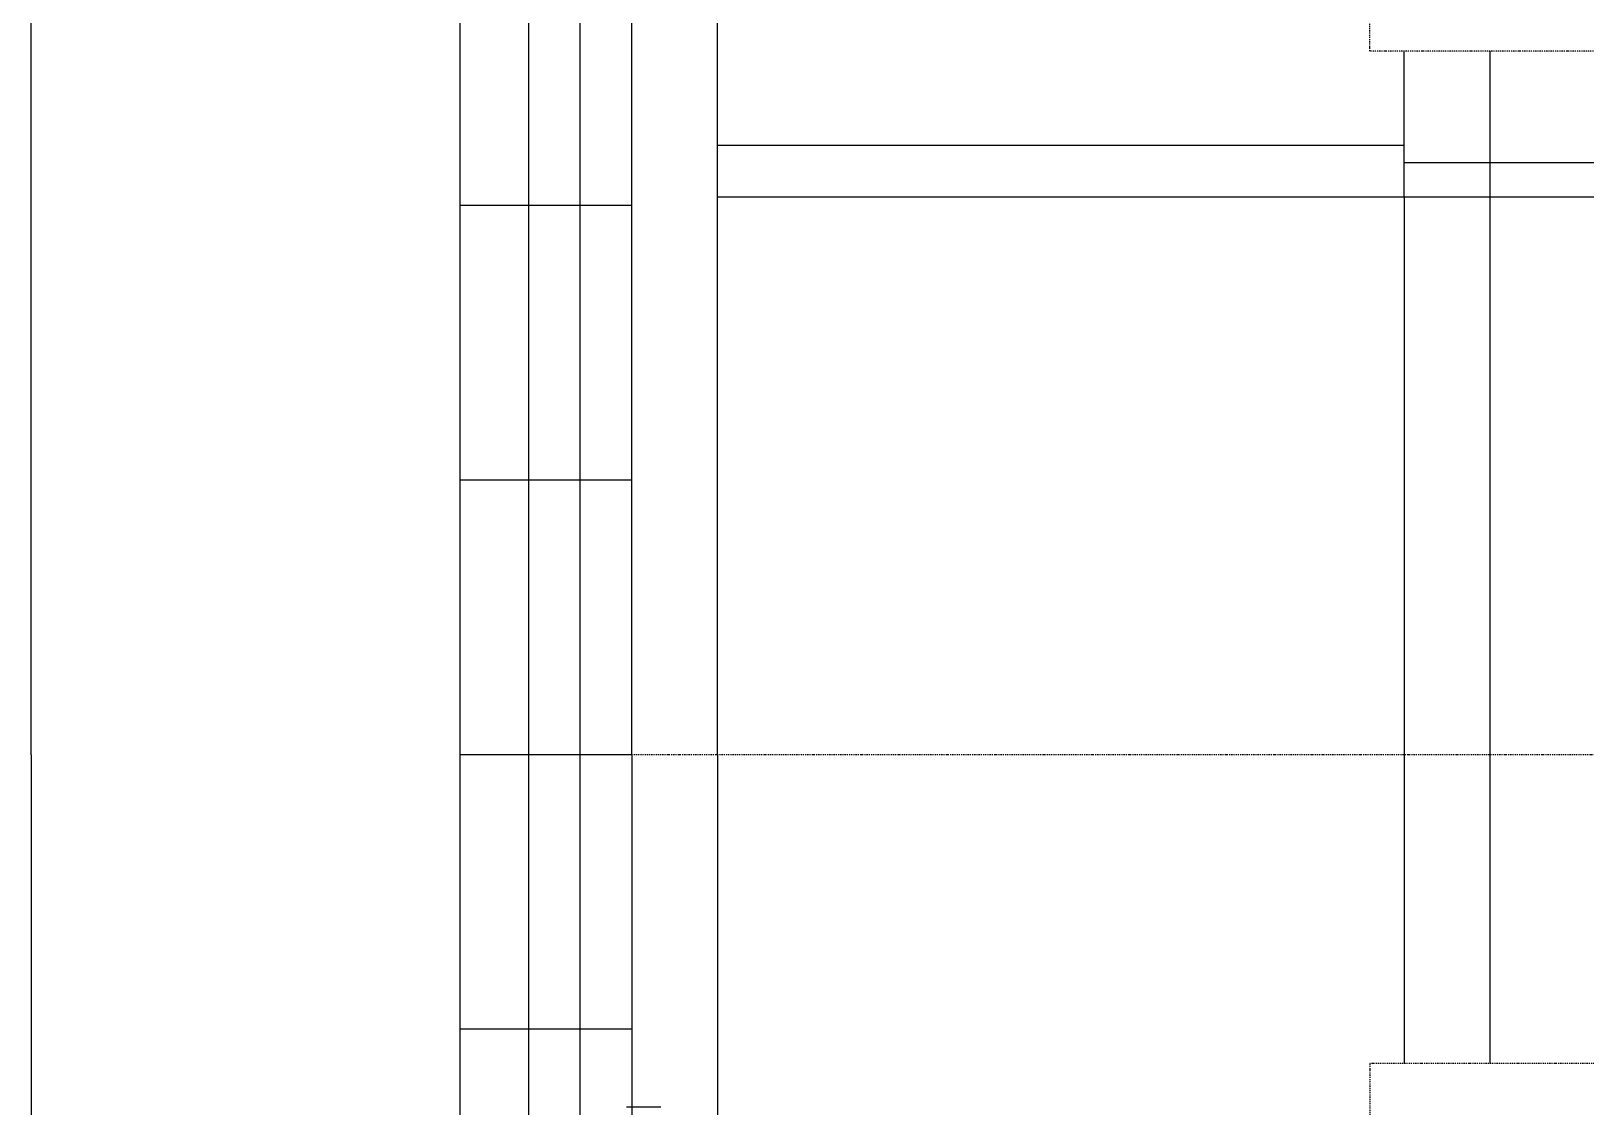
# Model space of a CAD drawing. Header units: millimetres. Extents: x 315178 to 535220, y 80241 to 421603.
# Drawn here: x 403227 to 412287, y 315791 to 322060 of the extents above; entities that cross this region are included whole.
import ezdxf

# ---------------------------------------------------------------- set-up
doc = ezdxf.new("R2010")
doc.units = ezdxf.units.MM
doc.linetypes.add('DASHDOT2', pattern=[12.7, 6.35, -3.175, 0, -3.175])
for name, color, linetype in [('04', 1, 'Continuous'), ('AUX-013', 7, 'DASHDOT2'), ('DIB-035', 1, 'Continuous'), ('DIB-050', 111, 'Continuous'), ('EJES', 6, 'DASHDOT2')]:
    doc.layers.add(name, color=color, linetype=linetype)

msp = doc.modelspace()

# ---------------------------------------------------------------- linework, layer by layer
at = {"layer": '04'}
for p, q in [((407227.2, 317843.2), (407227.2, 327197.1)), ((406727.2, 317843.2), (406727.2, 327033.2)), ((411227.2, 321093.2), (411227.2, 321943.2)), ((411727.2, 321943.2), (411727.2, 316043.2)), ((411227.2, 321393.2), (407227.2, 321393.2)), ((417227.2, 321293.2), (411227.2, 321293.2)), ((411227.2, 321093.2), (407227.2, 321093.2)), ((411227.2, 321093.2), (411227.2, 316043.2)), ((417227.2, 321093.2), (411227.2, 321093.2)), ((406727.2, 317843.2), (406727.2, 307475.2)), ((407227.2, 317843.2), (407227.2, 307475.2))]:
    msp.add_line(p, q, dxfattribs=at)
at = {"layer": 'AUX-013'}
msp.add_line((441791.4, 317843.2), (406268.6, 317843.2), dxfattribs=at)
at = {"layer": 'DIB-035'}
for p, q in [((405727.2, 319443.2), (405727.2, 322643.2)), ((406127.2, 319443.2), (406127.2, 322643.2)), ((406427.2, 319443.2), (406427.2, 322643.2)), ((406727.2, 321043.2), (405727.2, 321043.2)), ((406727.2, 319443.2), (405727.2, 319443.2)), ((406727.2, 319443.2), (405727.2, 319443.2)), ((405727.2, 316243.2), (405727.2, 319443.2)), ((406127.2, 316243.2), (406127.2, 319443.2)), ((406427.2, 316243.2), (406427.2, 319443.2)), ((406727.2, 317843.2), (405727.2, 317843.2)), ((406727.2, 316243.2), (405727.2, 316243.2)), ((406727.2, 316243.2), (405727.2, 316243.2)), ((405727.2, 313043.2), (405727.2, 316243.2)), ((406127.2, 313043.2), (406127.2, 316243.2)), ((406427.2, 313043.2), (406427.2, 316243.2)), ((406697.2, 315791), (406897.2, 315791))]:
    msp.add_line(p, q, dxfattribs=at)
at = {"layer": 'DIB-050'}
for q in [(403227.2, 325886.4), (403227.2, 309800)]:
    msp.add_line((403227.2, 317843.2), q, dxfattribs=at)
at = {"layer": 'EJES'}
for p, q in [((411027.2, 321943.2), (411027.2, 323243.2)), ((414967.4, 321943.2), (411027.2, 321943.2)), ((439177.2, 316043.2), (411027.2, 316043.2)), ((411027.2, 316043.2), (411027.2, 314743.2))]:
    msp.add_line(p, q, dxfattribs=at)

doc.saveas('drawing.dxf')
